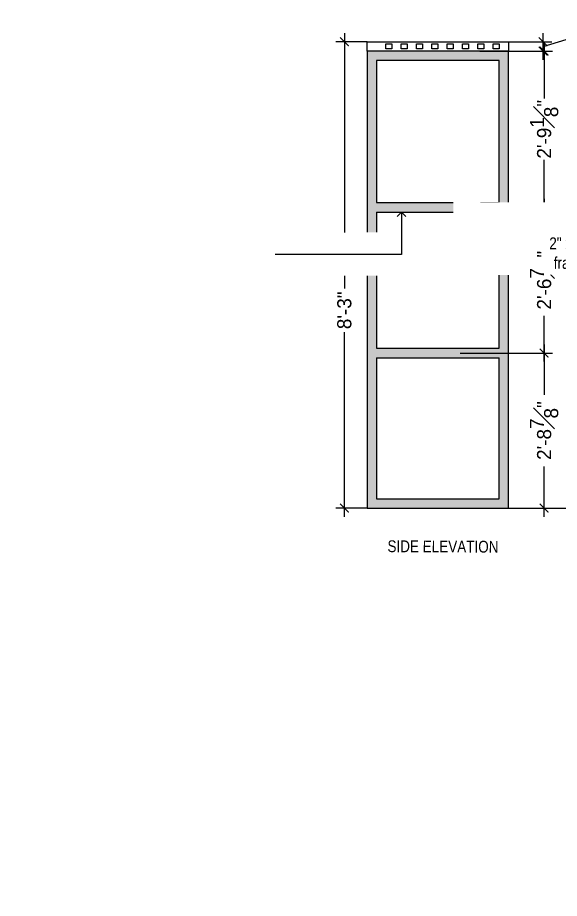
# Model space of a CAD drawing. Header units: inches. Extents: x -109431 to 29005, y -34715 to -1756.
# Drawn here: x -41667.3 to -41552.4, y -12008.7 to -11821.8 of the extents above; entities that cross this region are included whole.
import ezdxf

# ---------------------------------------------------------------- set-up
doc = ezdxf.new("R2010")
doc.units = ezdxf.units.IN
doc.header["$LTSCALE"] = 0.05
doc.header["$MEASUREMENT"] = 0
doc.header["$PDMODE"] = 3
doc.header["$PDSIZE"] = -4
doc.linetypes.add('DASHED2', pattern=[0.375, 0.25, -0.125])
doc.layers.get('Defpoints').update_dxf_attribs({"linetype": 'DASHED2'})
doc.layers.add('hatch', color=7, linetype='Continuous', lineweight=25)
doc.layers.add('text', color=4, linetype='Continuous')
doc.styles.add('9-128OF1-4', font='ARIALN.TTF', dxfattribs={"height": 3.0792})
doc.styles.add('style2', font='stylu.ttf')
doc.dimstyles.new('DIM 1-4', dxfattribs={"dimtxt": 3.0792, "dimasz": 1.82, "dimexe": 1.82, "dimexo": 0, "dimgap": 0.09, "dimtad": 0, "dimzin": 0, "dimdsep": 46, "dimlunit": 4, "dimtxsty": '9-128OF1-4', "dimblk": 'ARCHTICK', "dimcen": 1.8125, "dimdle": 1.82, "dimclrd": 8, "dimclre": 8, "dimadec": 0, "dimazin": 0, "dimtfac": 1, "dimtofl": 0, "dimtmove": 0, "dimatfit": 3, "dimldrblk": 'OPEN90', "dimfxl": 1, "dimtolj": 1, "dimtzin": 0, "dimlwd": -1, "dimarcsym": 0})

# ---------------------------------------------------------------- blocks, each defined once
blk = doc.blocks.new('_ArchTick')
at = {"color": 0, "const_width": 0.15}
blk.add_lwpolyline([(-0.5, -0.5), (0.5, 0.5)], dxfattribs=at)
blk = doc.blocks.new('*D636')
at = {"color": 8, "ltscale": 50, "transparency": 16777216}
for p, q in [((-41555.62, -11827.08), (-41555.62, -11838.95)), ((-41555.62, -11863.87), (-41555.62, -11852))]:
    blk.add_line(p, q, dxfattribs=at)
at = {"color": 8, "lineweight": -2, "ltscale": 50, "transparency": 16777216}
for p, q in [((-41569.27, -11828.9), (-41553.8, -11828.9)), ((-41573.4, -11862.05), (-41553.8, -11862.05))]:
    blk.add_line(p, q, dxfattribs=at)
at = {"layer": 'Defpoints', "color": 0, "ltscale": 50, "transparency": 16777216}
for p in [(-41569.27, -11828.9), (-41573.4, -11862.05), (-41555.62, -11862.05)]:
    blk.add_point(p, dxfattribs=at)
at = {"color": 8, "ltscale": 50, "transparency": 16777216, "xscale": 1.82, "yscale": 1.82, "zscale": 1.82}
for p, rotation in [((-41555.62, -11828.9), 90), ((-41555.62, -11862.05), 270)]:
    blk.add_blockref('_ArchTick', p, dxfattribs=dict(at, rotation=rotation))
at = {"lineweight": 15, "ltscale": 50, "transparency": 16777216, "insert": (-41555.62, -11845.48), "char_height": 3, "attachment_point": 5, "rotation": 90, "style": 'style2'}
blk.add_mtext('\\A1;2\'-9{\\H1x;\\S1#8;}"', dxfattribs=at)
blk = doc.blocks.new('_Open90')
at = {"color": 0, "linetype": 'ByBlock', "lineweight": -2}
for p, q in [((0, 0), (-1, 0)), ((-0.5, 0.5), (0, 0)), ((0, 0), (-0.5, -0.5))]:
    blk.add_line(p, q, dxfattribs=at)
blk = doc.blocks.new('*D637')
at = {"color": 8, "ltscale": 50, "transparency": 16777216}
for p, q in [((-41555.62, -11860.23), (-41555.62, -11869.92)), ((-41555.62, -11894.78), (-41555.62, -11885.1))]:
    blk.add_line(p, q, dxfattribs=at)
at = {"color": 8, "lineweight": -2, "ltscale": 50, "transparency": 16777216}
for p, q in [((-41573.4, -11862.05), (-41553.8, -11862.05)), ((-41573.4, -11892.96), (-41553.8, -11892.96))]:
    blk.add_line(p, q, dxfattribs=at)
at = {"layer": 'Defpoints', "color": 0, "ltscale": 50, "transparency": 16777216}
for p in [(-41573.4, -11862.05), (-41573.4, -11892.96), (-41555.62, -11892.96)]:
    blk.add_point(p, dxfattribs=at)
at = {"color": 8, "ltscale": 50, "transparency": 16777216, "xscale": 1.82, "yscale": 1.82, "zscale": 1.82}
for p, rotation in [((-41555.62, -11862.05), 90), ((-41555.62, -11892.96), 270)]:
    blk.add_blockref('_ArchTick', p, dxfattribs=dict(at, rotation=rotation))
at = {"lineweight": 15, "ltscale": 50, "transparency": 16777216, "insert": (-41555.62, -11877.51), "char_height": 3, "attachment_point": 5, "rotation": 90, "style": 'style2'}
blk.add_mtext('\\A1;2\'-6{\\H1x;\\S7#8;}"', dxfattribs=at)
blk = doc.blocks.new('*D638')
at = {"color": 8, "ltscale": 50, "transparency": 16777216}
for p, q in [((-41555.62, -11891.14), (-41555.62, -11901.82)), ((-41555.62, -11927.69), (-41555.62, -11917.01))]:
    blk.add_line(p, q, dxfattribs=at)
at = {"color": 8, "lineweight": -2, "ltscale": 50, "transparency": 16777216}
for p, q in [((-41573.4, -11892.96), (-41553.8, -11892.96)), ((-41573.31, -11925.87), (-41553.8, -11925.87))]:
    blk.add_line(p, q, dxfattribs=at)
at = {"layer": 'Defpoints', "color": 0, "ltscale": 50, "transparency": 16777216}
for p in [(-41573.4, -11892.96), (-41573.31, -11925.87), (-41555.62, -11925.87)]:
    blk.add_point(p, dxfattribs=at)
at = {"color": 8, "ltscale": 50, "transparency": 16777216, "xscale": 1.82, "yscale": 1.82, "zscale": 1.82}
for p, rotation in [((-41555.62, -11892.96), 90), ((-41555.62, -11925.87), 270)]:
    blk.add_blockref('_ArchTick', p, dxfattribs=dict(at, rotation=rotation))
at = {"lineweight": 15, "ltscale": 50, "transparency": 16777216, "insert": (-41555.62, -11909.42), "char_height": 3, "attachment_point": 5, "rotation": 90, "style": 'style2'}
blk.add_mtext('\\A1;2\'-8{\\H1x;\\S7#8;}"', dxfattribs=at)
blk = doc.blocks.new('*D648')
at = {"color": 8, "ltscale": 50, "transparency": 16777216}
for p, q in [((-41555.83, -11830.72), (-41555.83, -11825.08)), ((-41549.29, -11825.93), (-41549.29, -11825.75)), ((-41555.83, -11827.9), (-41549.29, -11825.93))]:
    blk.add_line(p, q, dxfattribs=at)
at = {"color": 8, "lineweight": -2, "ltscale": 50, "transparency": 16777216}
for p, q in [((-41563.16, -11826.9), (-41554.01, -11826.9)), ((-41563.16, -11828.9), (-41554.01, -11828.9))]:
    blk.add_line(p, q, dxfattribs=at)
at = {"layer": 'Defpoints', "color": 0, "ltscale": 50, "transparency": 16777216}
for p in [(-41563.16, -11826.9), (-41555.83, -11826.9), (-41563.16, -11828.9)]:
    blk.add_point(p, dxfattribs=at)
at = {"color": 8, "ltscale": 50, "transparency": 16777216, "xscale": 1.82, "yscale": 1.82, "zscale": 1.82}
for p, rotation in [((-41555.83, -11826.9), 90), ((-41555.83, -11828.9), 270)]:
    blk.add_blockref('_ArchTick', p, dxfattribs=dict(at, rotation=rotation))
at = {"lineweight": 15, "ltscale": 50, "transparency": 16777216, "insert": (-41549.29, -11823.89), "char_height": 3, "attachment_point": 5, "rotation": 90, "style": 'style2'}
blk.add_mtext('\\A1;2"', dxfattribs=at)
blk = doc.blocks.new('*D649')
at = {"color": 8, "ltscale": 50, "transparency": 16777216}
for p, q in [((-41597.99, -11825.08), (-41597.99, -11879.28)), ((-41597.99, -11927.69), (-41597.99, -11888.52))]:
    blk.add_line(p, q, dxfattribs=at)
at = {"color": 8, "lineweight": -2, "ltscale": 50, "transparency": 16777216}
for p, q in [((-41593.16, -11826.9), (-41599.81, -11826.9)), ((-41593.16, -11925.87), (-41599.81, -11925.87))]:
    blk.add_line(p, q, dxfattribs=at)
at = {"layer": 'Defpoints', "color": 0, "ltscale": 50, "transparency": 16777216}
for p in [(-41593.16, -11826.9), (-41597.99, -11925.87), (-41593.16, -11925.87)]:
    blk.add_point(p, dxfattribs=at)
at = {"color": 8, "ltscale": 50, "transparency": 16777216, "xscale": 1.82, "yscale": 1.82, "zscale": 1.82}
for p, rotation in [((-41597.99, -11826.9), 90), ((-41597.99, -11925.87), 270)]:
    blk.add_blockref('_ArchTick', p, dxfattribs=dict(at, rotation=rotation))
at = {"lineweight": 30, "ltscale": 50, "transparency": 16777216, "insert": (-41597.99, -11883.9), "char_height": 3, "attachment_point": 5, "rotation": 90, "style": 'style2'}
blk.add_mtext('\\A1;8\'-3"', dxfattribs=at)

msp = doc.modelspace()

# ---------------------------------------------------------------- hatches: boundary and pattern name
at = {"layer": 'hatch', "lineweight": 30, "ltscale": 50, "true_color": 0xd19cc7}
h = msp.add_hatch(color=9, dxfattribs=at)
h.dxf.hatch_style = 1
h.paths.add_polyline_path([(-41593.16259, -11925.87174), (-41563.16259, -11925.87174), (-41563.16259, -11828.89599), (-41593.16259, -11828.89599)])
h.paths.add_polyline_path([(-41591.16259, -11830.89599), (-41565.16259, -11830.89599), (-41565.16259, -11861.05458), (-41591.16259, -11861.05458)], flags=16)
h.paths.add_polyline_path([(-41591.16259, -11863.05458), (-41565.16259, -11863.05458), (-41565.16259, -11891.96316), (-41591.16259, -11891.96316)], flags=16)
h.paths.add_polyline_path([(-41591.16259, -11893.96316), (-41565.16259, -11893.96316), (-41565.16259, -11923.87174), (-41591.16259, -11923.87174)], flags=16)

# ---------------------------------------------------------------- linework, layer by layer
at = {"color": 244, "lineweight": 30, "ltscale": 50, "true_color": 0x991b1e}
for p, q in [((-41591.16259, -11861.05458), (-41565.16259, -11861.05458)), ((-41591.16259, -11863.05458), (-41565.16259, -11863.05458)), ((-41591.16259, -11891.96316), (-41565.16259, -11891.96316)), ((-41591.16259, -11893.96316), (-41565.16259, -11893.96316)), ((-41559.57014, -11925.87174), (-41371.62538, -11925.87174))]:
    msp.add_line(p, q, dxfattribs=at)
for points in [[(-41593.16259, -11826.89599), (-41563.16259, -11826.89599), (-41563.16259, -11828.89599), (-41593.16259, -11828.89599)], [(-41589.16259, -11827.34425), (-41587.91259, -11827.34425), (-41587.91259, -11828.44401), (-41589.16259, -11828.44401)], [(-41585.91259, -11827.34425), (-41584.66259, -11827.34425), (-41584.66259, -11828.44401), (-41585.91259, -11828.44401)], [(-41582.66259, -11827.34425), (-41581.41259, -11827.34425), (-41581.41259, -11828.44401), (-41582.66259, -11828.44401)], [(-41579.41259, -11827.34425), (-41578.16259, -11827.34425), (-41578.16259, -11828.44401), (-41579.41259, -11828.44401)], [(-41576.16259, -11827.34425), (-41574.91259, -11827.34425), (-41574.91259, -11828.44401), (-41576.16259, -11828.44401)], [(-41572.91259, -11827.34425), (-41571.66259, -11827.34425), (-41571.66259, -11828.44401), (-41572.91259, -11828.44401)], [(-41569.66259, -11827.34425), (-41568.41259, -11827.34425), (-41568.41259, -11828.44401), (-41569.66259, -11828.44401)], [(-41566.41259, -11827.34425), (-41565.16259, -11827.34425), (-41565.16259, -11828.44401), (-41566.41259, -11828.44401)], [(-41593.16259, -11925.87174), (-41563.16259, -11925.87174), (-41563.16259, -11828.89599), (-41593.16259, -11828.89599)]]:
    msp.add_lwpolyline(points, close=True, dxfattribs=at)
for points in [[(-41565.16259, -11861.05458), (-41565.16259, -11830.89599), (-41591.16259, -11830.89599), (-41591.16259, -11861.05458)], [(-41591.16259, -11863.05458), (-41591.16259, -11891.96316)], [(-41565.16259, -11891.96316), (-41565.16259, -11863.05458)], [(-41591.16259, -11893.96316), (-41591.16259, -11923.87174), (-41565.16259, -11923.87174), (-41565.16259, -11893.96316)]]:
    msp.add_lwpolyline(points, dxfattribs=at)

# ---------------------------------------------------------------- texts
at = {"layer": 'text', "color": 7, "ltscale": 50, "true_color": 0xffffff, "char_height": 2.5, "width": 119.7881661, "style": '9-128OF1-4', "bg_fill": 2}
for s, insert, attachment_point, rotation in [('\\pi46.76738;{\\C30;\\c2254834;FRONT ELEVATION}', (-41585.86571, -11933.75402), 4, 359.7287349), ('{\\C30;\\c2254834;8panels}', (-41468.98024, -11997.90284), 6, 0.2712651), ('{\\C30;\\c2254834;16 +3 (FIXED ) = TOTAL 19 PANELS}', (-41451.24771, -12005.9982), 6, 0.2712651)]:
    msp.add_mtext(s, dxfattribs=dict(at, insert=insert, attachment_point=attachment_point, rotation=rotation))

# ---------------------------------------------------------------- dimensions: what is measured, and where the dimension line sits
at = {"color": 244, "lineweight": 15, "ltscale": 50, "true_color": 0x991b1e}
for base, p1, p2, picture, middle in [((-41555.83174, -11826.89599), (-41563.16259, -11828.89599), (-41563.16259, -11826.89599), '*D648', (-41549.28779, -11825.66281)), ((-41555.61619, -11862.05458), (-41569.27149, -11828.89599), (-41573.40057, -11862.05458), '*D636', (-41555.61619, -11845.47529)), ((-41555.61619, -11892.96316), (-41573.40057, -11862.05458), (-41573.40057, -11892.96316), '*D637', (-41555.61619, -11877.50887)), ((-41555.61619, -11925.87174), (-41573.40057, -11892.96316), (-41573.30685, -11925.87174), '*D638', (-41555.61619, -11909.41745))]:
    dim = msp.add_linear_dim(base=base, p1=p1, p2=p2, angle=90, dimstyle='DIM 1-4', override={"dimtxt": 3, "dimdec": 3, "dimtxsty": 'style2', "dimclrt": 256, "dimtdec": 3, "dimtmove": 1, "dimfxl": 0, "dimfrac": 1, "dimarcsym": 1}, dxfattribs=at)
    dim.commit()
    dim.dimension.update_dxf_attribs({"geometry": picture, "text_midpoint": middle})
at = {"color": 244, "lineweight": 30, "ltscale": 50, "true_color": 0x991b1e}
dim = msp.add_linear_dim(base=(-41597.99207, -11925.87174), p1=(-41593.16259, -11826.89599), p2=(-41593.16259, -11925.87174), angle=90, dimstyle='DIM 1-4', override={"dimtxt": 3, "dimdec": 3, "dimtxsty": 'style2', "dimclrt": 256, "dimtdec": 3, "dimfxl": 0, "dimfrac": 1, "dimarcsym": 1}, dxfattribs=at)
dim.commit()
dim.dimension.update_dxf_attribs({"geometry": '*D649', "text_midpoint": (-41597.99207, -11883.89961), "dimtype": 160})

# ---------------------------------------------------------------- next in the draw order: texts
at = {"layer": 'text', "color": 7, "ltscale": 50, "true_color": 0xffffff, "char_height": 2.5, "width": 119.7881661, "style": '9-128OF1-4', "bg_fill": 2}
for s, insert, attachment_point, rotation in [('{\\C30;\\c2254834;2" x 2"\\P frame}', (-41546.25925, -11871.74751), 6, 0.2712651), ('\\pi48.30131;{\\C30;\\c2254834;SIDE ELEVATION}', (-41637.14892, -11933.75402), 4, 359.7287349)]:
    msp.add_mtext(s, dxfattribs=dict(at, insert=insert, attachment_point=attachment_point, rotation=rotation))

# ---------------------------------------------------------------- next in the draw order: texts
at = {"layer": 'text', "color": 7, "ltscale": 50, "true_color": 0xffffff, "char_height": 2.5, "width": 119.7881661, "attachment_point": 4, "rotation": 359.7287349, "style": '9-128OF1-4', "bg_fill": 2}
for s, insert in [('\\pi46.70087;{\\C30;\\c2254834;1" x 1" frame support \\P\\pi53.99708;back side}', (-41573.62336, -11865.52919)), ('\\pi23.07877;{\\C30;\\c2254834;DETAILS  FOR QUARTZ &  SLIM TILES ARE THE SAME}', (-41561.2968, -11939.6887))]:
    msp.add_mtext(s, dxfattribs=dict(at, insert=insert))

# ---------------------------------------------------------------- next in the draw order: leaders
at = {"color": 244, "lineweight": 30, "ltscale": 50, "true_color": 0x991b1e}
msp.add_leader([(-41585.87983, -11863.07496), (-41585.87983, -11872.08621), (-41612.69589, -11872.08621)], dimstyle='DIM 1-4', override={"dimtxt": 3, "dimgap": 0.09, "dimtad": 0, "dimdec": 3, "dimtxsty": 'style2', "dimclrt": 256, "dimtdec": 3, "dimfxl": 0, "dimfrac": 1, "dimarcsym": 1}, dxfattribs=at)

doc.saveas('drawing.dxf')
